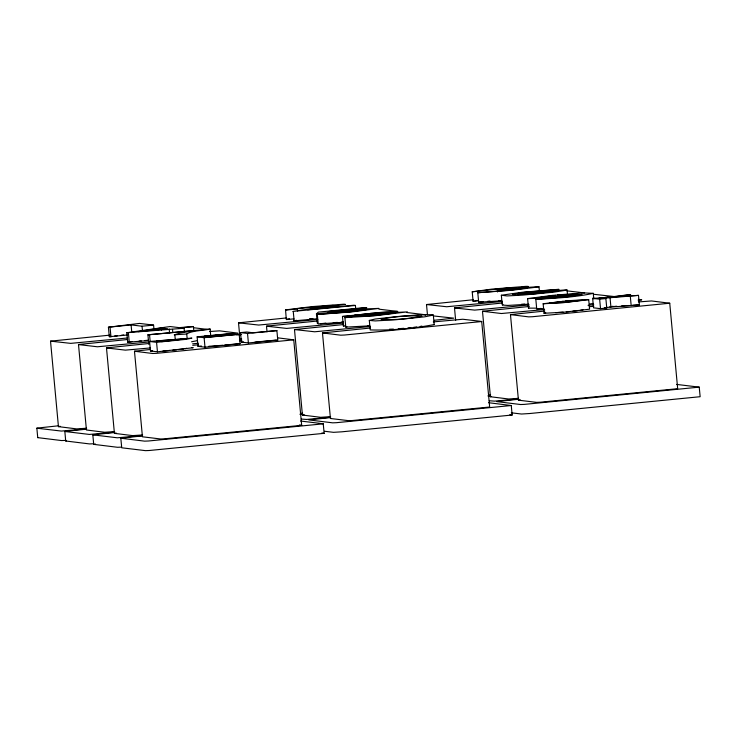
<?xml version="1.0" encoding="UTF-8"?>
<svg xmlns="http://www.w3.org/2000/svg" width="737" height="737" viewBox="0 0 737 737"><rect width="100%" height="100%" fill="white"/><g stroke="black" fill="none" stroke-linecap="round" stroke-linejoin="round"><path stroke-width="1.11" d="M567.085 290.065L553.294 292.239L522.69 295.095L506.964 295.942L501.344 295.224L522.211 292.257L557.292 289.42L559.051 289.401L524.615 292.331L512.482 294.312L565.297 289.908L567.085 290.065L567.481 294.293M293.989 318.863L286.325 319.582L285.541 309.89L311.917 306.629L343.718 304.206L345.358 304.399L307.642 309.743L353.742 305.247L355.4 305.45L355.787 309.669M433.319 315.058L424.724 316.827L396.257 319.711L375.225 320.927L369.311 320.411L375.151 319.02L397.648 316.542L418.634 314.883L431.053 314.662L433.319 315.058L434.204 324.556C413.466 328.555 391.421 330.554 370.195 329.918L369.311 320.411M557.338 294.911L583.98 292.921L593.276 293.344C574.62 297.389 554.961 298.19 535.827 299.351L536.702 308.849L543.888 308.582M317.315 323.368L316.431 313.87L318.347 312.12L365.091 307.569L366.731 307.762L329.227 311.419L327.919 312.359L361.729 309.043L378.919 308.388L351.429 311.954L317.325 314.423L318.209 323.921L343.166 322.309M344.907 317.629L359.564 315.565L342.456 316.459L386.87 311.733L397.179 311.392L385.921 313.004L407.404 311.871L374.212 315.823L344.907 317.629L345.791 327.127L369.007 325.874M345.791 327.127L346.952 326.767M543.151 303.764L568.522 300.668L588.697 299.581L589.582 309.181L564.137 312.202L544.026 313.262L543.151 303.764L563.261 302.704L588.697 299.683M544.026 313.262L545.758 312.792M535.983 308.149L528.484 308.121L527.6 298.614L552.833 295.334L577.246 294.109L557.9 296.523L539.631 297.518L555.67 295.371M528.484 308.121L528.954 307.873M478.479 300.807L473.099 301.304L472.214 291.806L491.865 289.116L526.2 286.343L528.199 286.444L517.89 287.974L538.904 286.675L539.466 291.069M473.099 301.304L473.67 301.083M342.456 316.459L343.341 325.957L343.921 325.745M539.079 286.85L511.616 290.286L477.788 292.727L478.672 302.225L501.243 300.825M528.586 304.197L507.848 305.44L502.321 305.044L502.947 304.492M420.154 326.482L421.905 326.076M86.653 428.225L76.685 428.897L58.444 426.631L50.521 341.148L109.951 335.132M114.64 431.587L104.663 432.26L86.432 429.993L78.5 344.511L127.658 339.499M142.628 434.95L132.651 435.622L114.419 433.356L106.487 347.873L148.791 343.525M239.682 335.372L238.512 322.834L286.527 317.933M277.785 337.85L293.75 339.831L301.673 425.323L164.379 438.828L160.638 438.985L142.444 436.792L134.475 351.236L150.514 349.449M267.024 331.899L266.499 326.196L267.098 326.067L316.799 321.074M330.618 416.635L320.65 417.308L302.419 415.051L294.487 329.559L343.645 324.547M427.46 314.782L426.511 304.528L473.384 299.738M397.188 311.567L397.787 311.438L378.873 309.162M433.301 321.903L462.827 319.25L481.703 321.452L489.672 407.017L352.378 420.523L348.638 420.67L330.443 418.487L322.474 332.921L370.481 328.02M293.75 339.831L156.447 353.345L152.706 353.493L134.475 351.236M455.659 320.429L454.499 307.891L502.514 302.99M425.166 314.929L425.774 314.8L406.861 312.525M518.618 398.33L508.65 399.003L490.409 396.736L482.486 311.254L529.35 306.463M638.426 301.93L651.508 300.954L669.74 303.22L677.672 388.703L540.378 402.209L536.628 402.365L518.443 400.173L510.465 314.616L544.781 311.051M481.74 321.525L344.446 335.031L340.706 335.188L322.474 332.921M65.307 440.413L61.558 440.56L37.734 437.631L36.85 428.133L58.592 425.783M58.444 426.631L60.25 426.318M93.286 443.775L89.546 443.923L65.713 440.993L64.838 431.486L86.579 429.146M37.734 437.631L38.333 437.492M669.74 303.22L532.446 316.726L528.696 316.873L510.465 314.616M121.273 447.138L117.533 447.285L93.7 444.356L92.825 434.848L114.557 432.508M65.713 440.993L66.321 440.855M114.419 433.356L116.225 433.043M300.576 421.03L323.23 423.757L324.16 433.328L149.261 450.5L145.521 450.648L121.734 447.792L120.804 438.211L142.545 435.871M93.7 444.356L95.506 444.043M302.419 415.051L304.224 414.738M330.397 418.413L331.005 418.275M323.276 423.83L148.377 441.002L144.636 441.15L120.804 438.211M490.409 396.736L491.017 396.607M518.397 400.099L520.202 399.786M324.455 431.246L333.511 432.333L341.83 431.818L512.151 415.014L511.275 405.516L336.376 422.688L332.636 422.835L308.803 419.906L330.545 417.566M511.312 412.803L521.51 414.028L529.829 413.512L700.15 396.709L699.229 387.137L524.376 404.383L520.626 404.53L496.802 401.601L518.544 399.251M593.101 303.404L589.849 304.012M583.031 309.844L580.415 310.314M191.583 341.765L196.963 340.724M185.549 348.702L186.341 348.223M296.578 320.291L293.805 320.899L316.735 318.799M287.283 319.13L289.457 318.762M474.858 300.816L477.106 300.456M148.533 340.54L127.704 342.226L126.819 332.728L170.072 326.537L179.146 327.633L193.416 326.583L193.803 330.802M161.292 327.993L138.169 331.622L167.603 328.757L161.292 327.993L161.486 330.102M127.704 342.226L132.209 341.526M309.383 319.103L311.355 318.808M210.69 335.372L210.1 329.043C203.265 330.673 191.399 330.609 186.728 334.027L187.124 338.255M609.84 306.739L613.156 306.288M638.5 295.38L603.437 298.264L605.869 298.559L606.744 308.057L600.526 308.665L593.534 307.817L592.649 298.319C605.372 298.052 617.919 295.813 630.642 294.625L613.755 296.882L638.5 295.38L639.384 304.878L606.514 307.467M153.969 329.328L153.582 325.1L142.038 326.224L131.094 324.916L108.422 327.21L109.297 336.708L127.372 334.994M121.108 335.307L123.715 334.976M183.891 348.951L178.308 349.587M638.224 300.383L641.752 299.858L638.306 299.369M416.681 326.97L413.641 327.329M577.384 310.692L572.796 311.207M114.456 336.109L117.441 335.759M108.422 327.21L139.533 323.414L153.582 325.1M109.297 336.708L111.379 336.468M407.93 327.928L410.859 327.624M477.788 292.727L510.253 290.111L526.863 287.983L497.401 289.853L516.241 287.623L510.253 287.752L472.214 291.806M478.672 302.225L483.196 301.765M487.719 301.304L489.985 301.074M229.732 334.119L237.775 333.115L219.543 330.849L209.566 331.521M317.325 314.423L350.02 311.779L366.805 309.549L351.309 310.268L316.431 313.87M535.827 299.351L569.314 296.514L582.046 294.422L544.247 298.043L527.6 298.614M320.383 323.709L325.828 323.165M563.151 301.341L549.516 303.174L565.426 302.336L582.313 300.217L565.39 301.129M536.702 308.849L541.078 308.407M176.539 349.771L172.882 350.13M297.684 311.06L297.241 308.849L298.706 308.481L333.198 305.385L292.93 311.401L355.4 305.45M126.819 332.728L184.066 328.223L184.462 332.442M193.416 326.583L180.712 327.818L184.066 328.223M148.791 344.308L147.916 334.81L210.1 329.043M309.651 319.13L313.022 318.799M147.916 334.81L195.6 330.517L180.187 333.06L174.245 334.81L186.728 334.027M127.519 337.988L70.706 343.368L50.521 341.148M317.794 319.453L258.705 325.054L238.512 322.834M502.367 301.479L446.705 306.749L426.511 304.528M139.053 341.12L141.311 340.899M144.71 340.568L148.109 340.236M149.574 341.471L191.887 338.108L186.221 339.324L156.566 342.318L149.574 341.471L150.449 350.969L157.451 351.816L193.205 347.717L191.509 347.542M197.12 336.846L231.096 333.529L231.925 333.631L204.158 336.339L233.122 334.165L207.125 336.689L209.501 336.975L239.184 334.266L240.069 343.764L204.997 347.182L197.995 346.344L197.12 336.846L204.112 337.684L239.184 334.266M240.52 332.617L246.748 332.009L252.911 332.755L276.891 330.6L277.766 340.098L248.406 342.954L241.404 342.115L240.52 332.617L247.521 333.456L276.891 330.6M149.786 341.904L97.422 346.777L78.546 344.584M213.748 335.676L217.166 335.344M220.593 335.013L224.02 334.672M343.497 323.036L286.693 328.416L266.499 326.196M529.212 304.952L474.692 310.111L454.536 307.965M593.165 298.725L595.45 298.503M598.877 298.172L613.774 296.495L593.58 294.275M592.649 298.319L599.642 299.167L605.869 298.559M150.366 347.938L125.401 350.139L106.533 347.947M192.624 343.82L198.336 343.267M239.442 339.26L241.727 339.038M370.343 326.509L314.681 331.779L294.487 329.559M434.296 320.282L453.762 318.163L433.568 315.943M544.634 309.54L501.4 313.52L482.486 311.254M588.034 305.311L593.736 304.759M192.762 345.331L198.474 344.778M239.589 340.77L241.874 340.549M589.314 306.712L593.884 306.26M150.449 350.969L152.614 350.766M197.995 346.344L201.394 346.012M241.404 342.115L243.477 341.913M162.84 351.107L169.528 350.453M222.592 345.285L208.801 346.289M224.813 345.073L238.134 343.774M254.901 342.143L275.841 340.107M86.321 428.87L61.364 431.071L36.896 428.206M114.299 432.232L89.352 434.434L64.838 431.486M300.014 414.148L302.299 413.918M488.014 395.833L490.298 395.612M300.272 414.424L302.557 414.203M488.272 396.11L490.556 395.889M142.287 435.595L117.33 437.796L92.825 434.848M330.287 417.28L306.61 419.436L301.249 419.067M518.286 398.975L494.601 401.131L489.248 400.762M285.44 310.084L297.481 308.95M236.734 334.957L241.616 334.524M566.302 311.834L569.59 311.53M488.981 395.124L490.63 394.968M300.982 413.429L302.64 413.273M403.812 328.306L398.22 328.766M341.351 322.133L343.378 321.968M563.151 312.12L555.735 312.654M498.857 300.668L501.75 300.447M367.422 325.653L369.753 325.468M337.472 322.41L333.225 322.659M614.64 306.38L616.887 306.242M621.392 305.975L629.26 305.496M632.632 305.284L639.384 304.878M524.781 304.086L521.593 304.224M389.468 329.236L393.42 329.089M345.202 326.123L343.341 325.957M566.873 290.857L584.607 292.921M604.322 307.762L606.744 308.057M676.575 384.41L699.229 387.137M193.831 327.762L207.475 329.402M276.946 339.997L277.766 340.098M239.239 343.663L240.069 343.764M488.576 402.724L511.275 405.516M509.847 414.673L512.151 415.014M299.36 424.973L301.673 425.323M321.848 432.978L324.16 433.328M433.706 324.391L434.204 324.556M630.292 296.182L631.176 305.68M610.015 297.38L610.899 306.878M599.642 299.167L600.526 308.665M593.276 293.344L593.764 298.623M501.344 295.224L502.229 304.722M497.401 289.853L497.595 291.963M293.262 311.502L294.146 321M247.521 333.456L248.406 342.954M204.112 337.684L204.997 347.182M174.872 335.188L175.259 339.407M172.522 329.347L172.817 332.516M169.178 328.942L169.565 333.161M156.566 342.318L157.451 351.816M149.565 335.003L150.155 341.332M142.038 326.224L142.434 330.452M131.094 324.916L131.776 332.295M128.395 332.912L129.279 342.41M110.08 327.412L110.965 336.91M185.881 338.836L161.965 341.609L156.613 340.964L185.881 338.836M555.394 291.235L535.394 293.722L517.706 294.607L537.402 292.174L555.394 291.235M421.776 316.256C408.464 318.743 394.424 320.355 380.946 319.195C394.267 316.717 408.261 315.141 421.776 316.256M395.603 312.967L373.963 315.537L356.929 316.477L377.049 314.036L395.603 312.967M385.193 312.552L368.924 314.506L354.276 315.353L370.619 313.4L385.193 312.552"/></g></svg>
